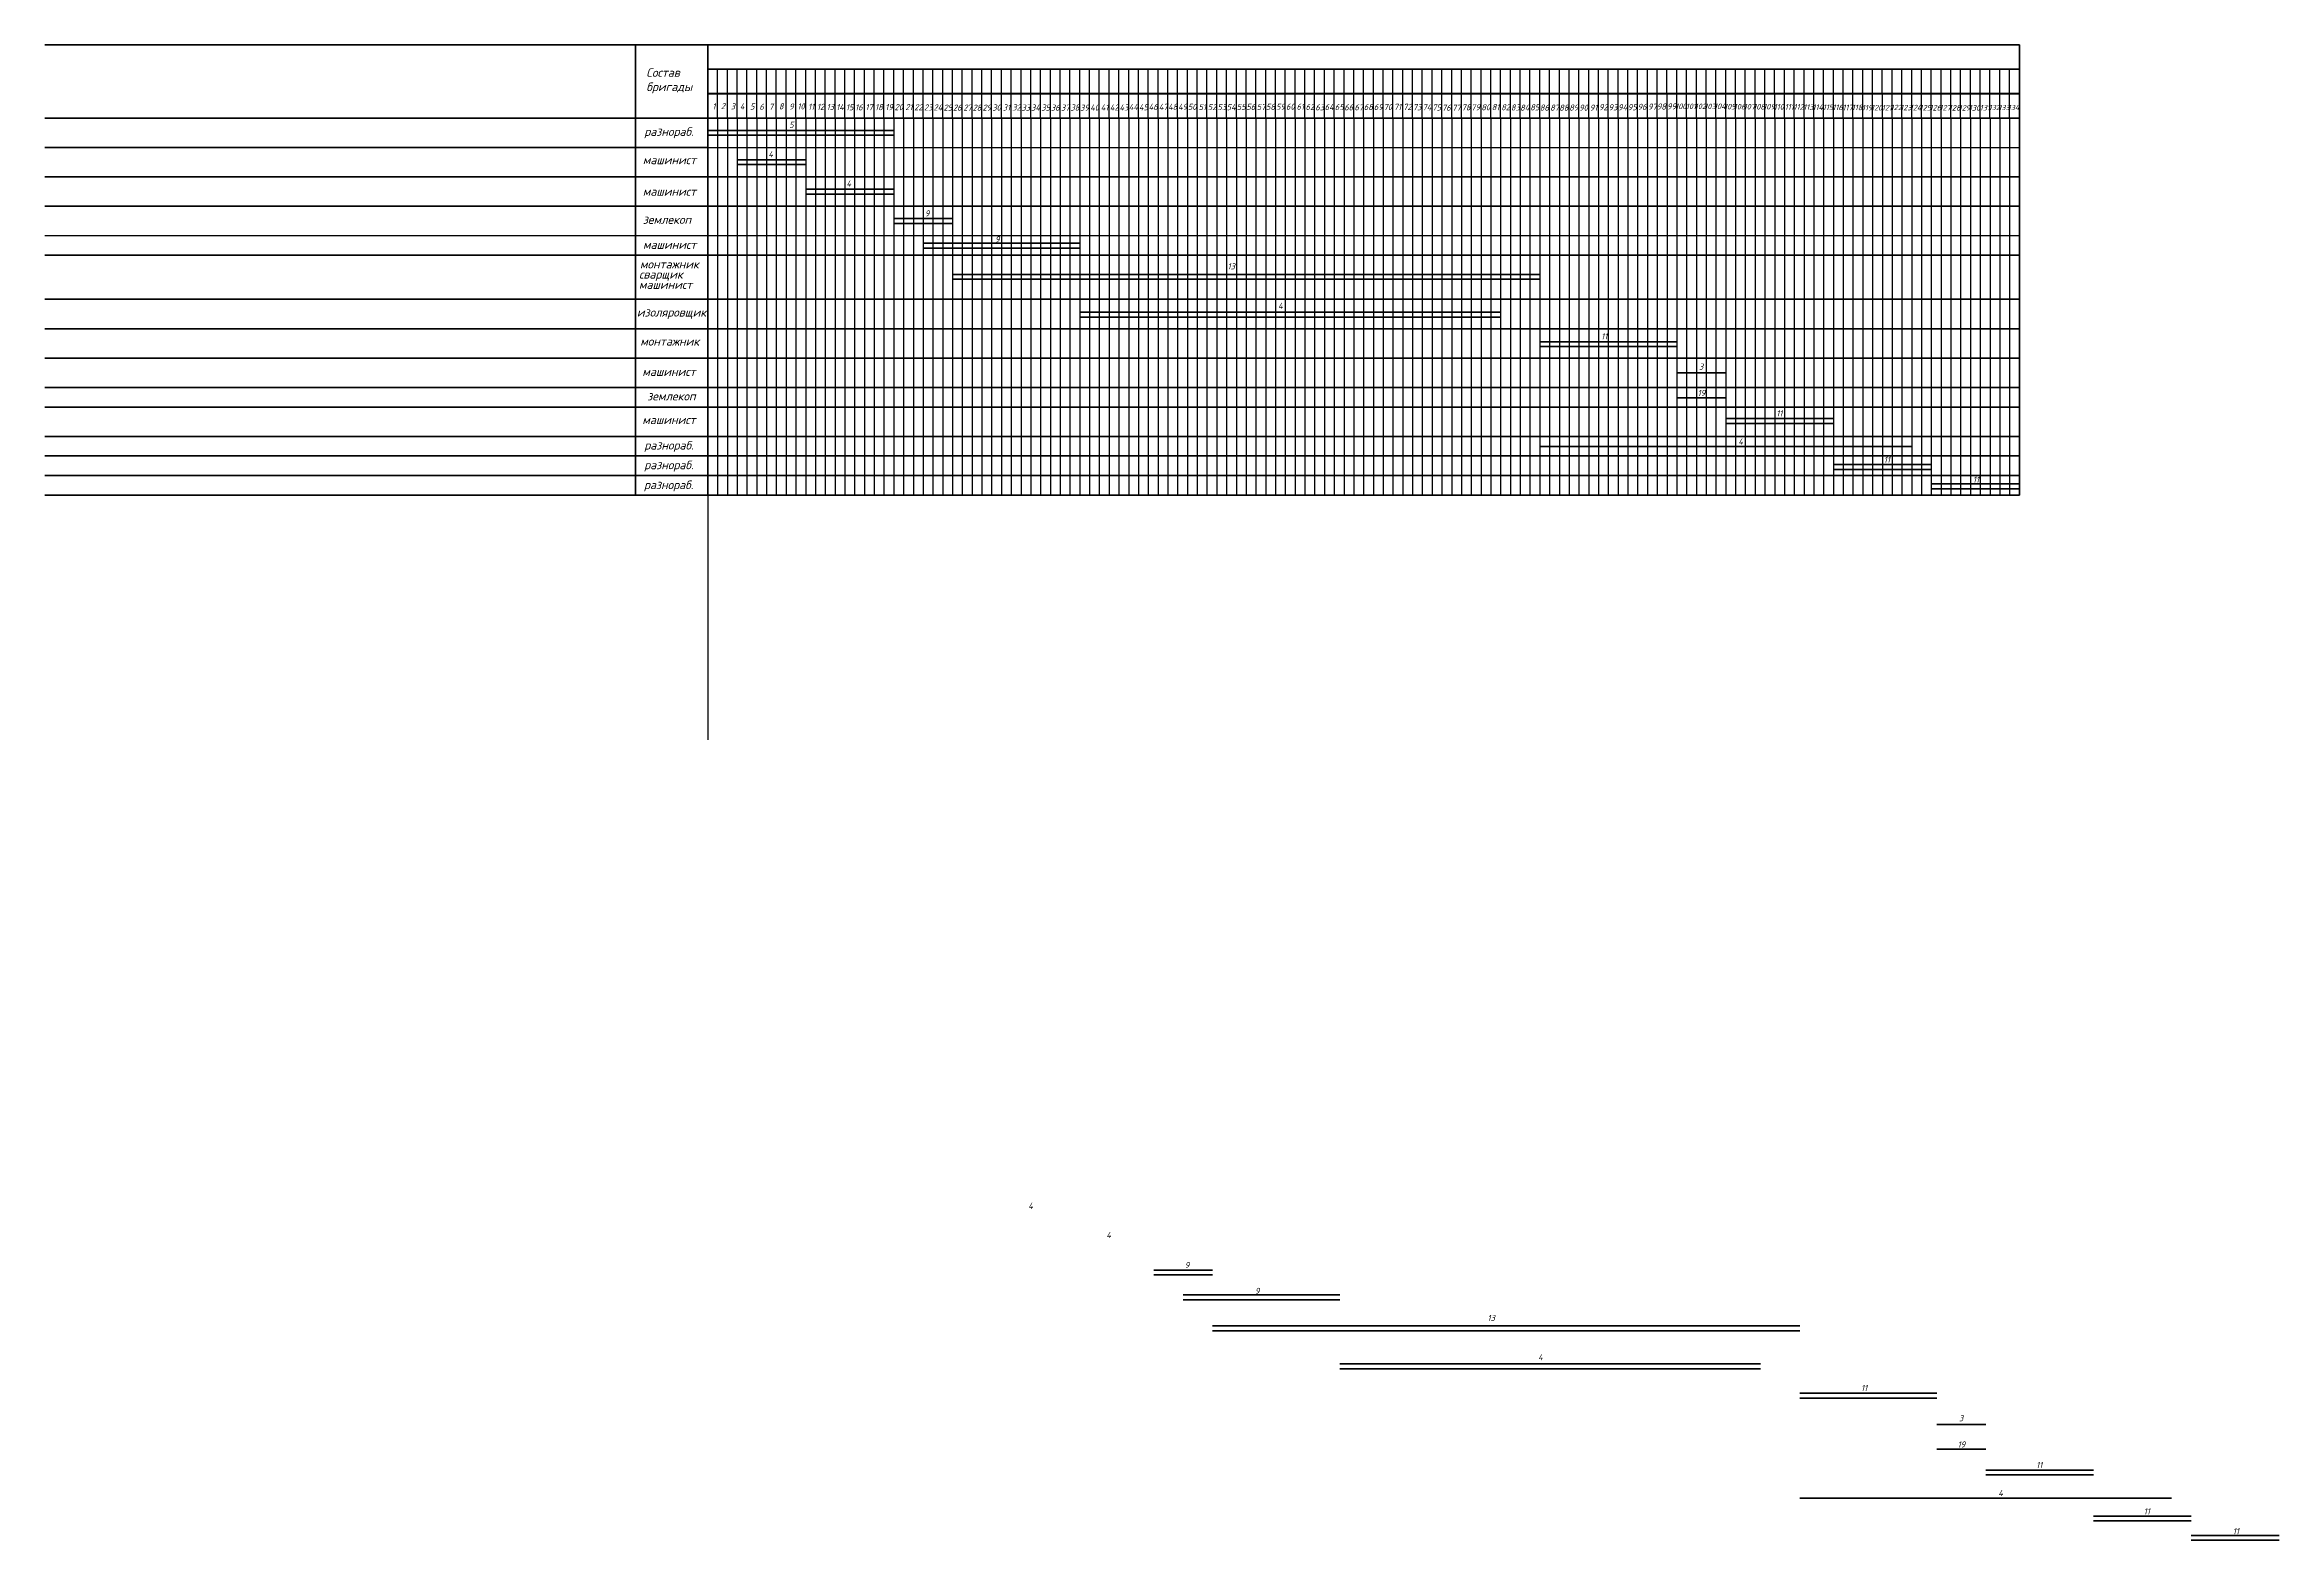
# Model space of a CAD drawing. Header units: millimetres. Extents: x 27137 to 30937, y -4667 to -569.
# Drawn here: x 27137 to 28050, y -3523 to -2912 of the extents above; entities that cross this region are included whole.
import ezdxf

# ---------------------------------------------------------------- set-up
doc = ezdxf.new("R2010")
doc.units = ezdxf.units.MM
doc.header["$LTSCALE"] = 0.4
doc.layers.add('кварталыИнфо', color=7, linetype='Continuous')
doc.styles.add('iso', font='isocpeui.ttf', dxfattribs={"height": 3.5})
doc.styles.get("Standard").update_dxf_attribs({"font": 'isocpeui.ttf', "height": 2.5})
doc.styles.add('текстовый', font='isocpeui.ttf', dxfattribs={"height": 5})

# ---------------------------------------------------------------- blocks, each defined once
blk = doc.blocks.new('*U587')
at = {"layer": 'кварталыИнфо', "ltscale": 0.12}
for p, q in [((4, 10), (0, 10)), ((4, 0), (4, 10))]:
    blk.add_line(p, q, dxfattribs=at)
blk = doc.blocks.new('*U588')
at = {"layer": 'кварталыИнфо', "color": 0, "linetype": 'ByBlock', "lineweight": -2, "transparency": 16777216}
for p in [(27407.66, -2942.03), (27411.66, -2942.03), (27415.66, -2942.03), (27419.66, -2942.03), (27423.66, -2942.03), (27427.66, -2942.03), (27431.66, -2942.03), (27435.66, -2942.03), (27439.66, -2942.03), (27443.66, -2942.03), (27447.66, -2942.03), (27451.66, -2942.03), (27455.66, -2942.03), (27459.66, -2942.03), (27463.66, -2942.03), (27467.66, -2942.03), (27471.66, -2942.03), (27475.66, -2942.03), (27479.66, -2942.03), (27483.66, -2942.03), (27487.66, -2942.03), (27491.66, -2942.03), (27495.66, -2942.03), (27499.66, -2942.03), (27503.66, -2942.03), (27507.66, -2942.03), (27511.66, -2942.03), (27515.66, -2942.03), (27519.66, -2942.03), (27523.66, -2942.03), (27527.66, -2942.03), (27531.66, -2942.03), (27535.66, -2942.03), (27539.66, -2942.03), (27543.66, -2942.03), (27547.66, -2942.03), (27551.66, -2942.03), (27555.66, -2942.03), (27559.66, -2942.03), (27563.66, -2942.03), (27567.66, -2942.03), (27571.66, -2942.03), (27575.66, -2942.03), (27579.66, -2942.03), (27583.66, -2942.03), (27587.66, -2942.03), (27591.66, -2942.03), (27595.66, -2942.03), (27599.66, -2942.03), (27603.66, -2942.03), (27607.66, -2942.03), (27611.66, -2942.03), (27615.66, -2942.03), (27619.66, -2942.03), (27623.66, -2942.03), (27627.66, -2942.03), (27631.66, -2942.03), (27635.66, -2942.03), (27639.66, -2942.03), (27643.66, -2942.03), (27647.66, -2942.03), (27651.66, -2942.03), (27655.66, -2942.03), (27659.66, -2942.03), (27663.66, -2942.03), (27667.66, -2942.03), (27671.66, -2942.03), (27675.66, -2942.03), (27679.66, -2942.03), (27683.66, -2942.03), (27687.66, -2942.03), (27691.66, -2942.03), (27695.66, -2942.03), (27699.66, -2942.03), (27703.66, -2942.03), (27707.66, -2942.03), (27711.66, -2942.03), (27715.66, -2942.03), (27719.66, -2942.03), (27723.66, -2942.03), (27727.66, -2942.03), (27731.66, -2942.03), (27735.66, -2942.03), (27739.66, -2942.03), (27743.66, -2942.03), (27747.66, -2942.03), (27751.66, -2942.03), (27755.66, -2942.03), (27759.66, -2942.03), (27763.66, -2942.03), (27767.66, -2942.03), (27771.66, -2942.03), (27775.66, -2942.03), (27779.66, -2942.03), (27783.66, -2942.03), (27787.66, -2942.03), (27791.66, -2942.03), (27795.66, -2942.03), (27799.66, -2942.03), (27803.66, -2942.03), (27807.66, -2942.03), (27811.66, -2942.03), (27815.66, -2942.03), (27819.66, -2942.03), (27823.66, -2942.03), (27827.66, -2942.03), (27831.66, -2942.03), (27835.66, -2942.03), (27839.66, -2942.03), (27843.66, -2942.03), (27847.66, -2942.03), (27851.66, -2942.03), (27855.66, -2942.03), (27859.66, -2942.03), (27863.66, -2942.03), (27867.66, -2942.03), (27871.66, -2942.03), (27875.66, -2942.03), (27879.66, -2942.03), (27883.66, -2942.03), (27887.66, -2942.03), (27891.66, -2942.03), (27895.66, -2942.03), (27899.66, -2942.03), (27903.66, -2942.03), (27907.66, -2942.03), (27911.66, -2942.03), (27915.66, -2942.03), (27919.66, -2942.03), (27923.66, -2942.03)]:
    blk.add_blockref('*U587', p, dxfattribs=at)
blk = doc.blocks.new('*U591')
at = {"layer": 'кварталыИнфо', "ltscale": 0.12}
for p, q in [((4, 10), (0, 10)), ((4, 0), (4, 10))]:
    blk.add_line(p, q, dxfattribs=at)
blk = doc.blocks.new('*U592')
at = {"layer": 'кварталыИнфо', "color": 0, "linetype": 'ByBlock', "lineweight": -2, "transparency": 16777216}
for p in [(1150.61, 5818.35), (1154.61, 5818.35), (1158.61, 5818.35), (1162.61, 5818.35), (1166.61, 5818.35), (1170.61, 5818.35), (1174.61, 5818.35), (1178.61, 5818.35), (1182.61, 5818.35), (1186.61, 5818.35), (1190.61, 5818.35), (1194.61, 5818.35), (1198.61, 5818.35), (1202.61, 5818.35), (1206.61, 5818.35), (1210.61, 5818.35), (1214.61, 5818.35), (1218.61, 5818.35), (1222.61, 5818.35), (1226.61, 5818.35), (1230.61, 5818.35), (1234.61, 5818.35), (1238.61, 5818.35), (1242.61, 5818.35), (1246.61, 5818.35), (1250.61, 5818.35), (1254.61, 5818.35), (1258.61, 5818.35), (1262.61, 5818.35), (1266.61, 5818.35), (1270.61, 5818.35), (1274.61, 5818.35), (1278.61, 5818.35), (1282.61, 5818.35), (1286.61, 5818.35), (1290.61, 5818.35), (1294.61, 5818.35), (1298.61, 5818.35), (1302.61, 5818.35), (1306.61, 5818.35), (1310.61, 5818.35), (1314.61, 5818.35), (1318.61, 5818.35), (1322.61, 5818.35), (1326.61, 5818.35), (1330.61, 5818.35), (1334.61, 5818.35), (1338.61, 5818.35), (1342.61, 5818.35), (1346.61, 5818.35), (1350.61, 5818.35), (1354.61, 5818.35), (1358.61, 5818.35), (1362.61, 5818.35), (1366.61, 5818.35), (1370.61, 5818.35), (1374.61, 5818.35), (1378.61, 5818.35), (1382.61, 5818.35), (1386.61, 5818.35), (1390.61, 5818.35), (1394.61, 5818.35), (1398.61, 5818.35), (1402.61, 5818.35), (1406.61, 5818.35), (1410.61, 5818.35), (1414.61, 5818.35), (1418.61, 5818.35), (1422.61, 5818.35), (1426.61, 5818.35), (1430.61, 5818.35), (1434.61, 5818.35), (1438.61, 5818.35), (1442.61, 5818.35), (1446.61, 5818.35), (1450.61, 5818.35), (1454.61, 5818.35), (1458.61, 5818.35), (1462.61, 5818.35), (1466.61, 5818.35), (1470.61, 5818.35), (1474.61, 5818.35), (1478.61, 5818.35), (1482.61, 5818.35), (1486.61, 5818.35), (1490.61, 5818.35), (1494.61, 5818.35), (1498.61, 5818.35), (1502.61, 5818.35), (1506.61, 5818.35), (1510.61, 5818.35), (1514.61, 5818.35), (1518.61, 5818.35), (1522.61, 5818.35), (1526.61, 5818.35), (1530.61, 5818.35), (1534.61, 5818.35), (1538.61, 5818.35), (1542.61, 5818.35), (1546.61, 5818.35), (1550.61, 5818.35), (1554.61, 5818.35), (1558.61, 5818.35), (1562.61, 5818.35), (1566.61, 5818.35), (1570.61, 5818.35), (1574.61, 5818.35), (1578.61, 5818.35), (1582.61, 5818.35), (1586.61, 5818.35), (1590.61, 5818.35), (1594.61, 5818.35), (1598.61, 5818.35), (1602.61, 5818.35), (1606.61, 5818.35), (1610.61, 5818.35), (1614.61, 5818.35), (1618.61, 5818.35), (1622.61, 5818.35), (1626.61, 5818.35), (1630.61, 5818.35), (1634.61, 5818.35), (1638.61, 5818.35), (1642.61, 5818.35), (1646.61, 5818.35), (1650.61, 5818.35), (1654.61, 5818.35), (1658.61, 5818.35), (1662.61, 5818.35), (1666.61, 5818.35)]:
    blk.add_blockref('*U591', p, dxfattribs=at)
blk = doc.blocks.new('*U589')
at = {"layer": 'кварталыИнфо', "ltscale": 0.12}
blk.add_line((4, 0), (4, -154), dxfattribs=at)
blk = doc.blocks.new('*U590')
at = {"layer": 'кварталыИнфо', "color": 0, "linetype": 'ByBlock', "lineweight": -2, "transparency": 16777216}
for p in [(27407.66, -2942.03), (27411.66, -2942.03), (27415.66, -2942.03), (27419.66, -2942.03), (27423.66, -2942.03), (27427.66, -2942.03), (27431.66, -2942.03), (27435.66, -2942.03), (27439.66, -2942.03), (27443.66, -2942.03), (27447.66, -2942.03), (27451.66, -2942.03), (27455.66, -2942.03), (27459.66, -2942.03), (27463.66, -2942.03), (27467.66, -2942.03), (27471.66, -2942.03), (27475.66, -2942.03), (27479.66, -2942.03), (27483.66, -2942.03), (27487.66, -2942.03), (27491.66, -2942.03), (27495.66, -2942.03), (27499.66, -2942.03), (27503.66, -2942.03), (27507.66, -2942.03), (27511.66, -2942.03), (27515.66, -2942.03), (27519.66, -2942.03), (27523.66, -2942.03), (27527.66, -2942.03), (27531.66, -2942.03), (27535.66, -2942.03), (27539.66, -2942.03), (27543.66, -2942.03), (27547.66, -2942.03), (27551.66, -2942.03), (27555.66, -2942.03), (27559.66, -2942.03), (27563.66, -2942.03), (27567.66, -2942.03), (27571.66, -2942.03), (27575.66, -2942.03), (27579.66, -2942.03), (27583.66, -2942.03), (27587.66, -2942.03), (27591.66, -2942.03), (27595.66, -2942.03), (27599.66, -2942.03), (27603.66, -2942.03), (27607.66, -2942.03), (27611.66, -2942.03), (27615.66, -2942.03), (27619.66, -2942.03), (27623.66, -2942.03), (27627.66, -2942.03), (27631.66, -2942.03), (27635.66, -2942.03), (27639.66, -2942.03), (27643.66, -2942.03), (27647.66, -2942.03), (27651.66, -2942.03), (27655.66, -2942.03), (27659.66, -2942.03), (27663.66, -2942.03), (27667.66, -2942.03), (27671.66, -2942.03), (27675.66, -2942.03), (27679.66, -2942.03), (27683.66, -2942.03), (27687.66, -2942.03), (27691.66, -2942.03), (27695.66, -2942.03), (27699.66, -2942.03), (27703.66, -2942.03), (27707.66, -2942.03), (27711.66, -2942.03), (27715.66, -2942.03), (27719.66, -2942.03), (27723.66, -2942.03), (27727.66, -2942.03), (27731.66, -2942.03), (27735.66, -2942.03), (27739.66, -2942.03), (27743.66, -2942.03), (27747.66, -2942.03), (27751.66, -2942.03), (27755.66, -2942.03), (27759.66, -2942.03), (27763.66, -2942.03), (27767.66, -2942.03), (27771.66, -2942.03), (27775.66, -2942.03), (27779.66, -2942.03), (27783.66, -2942.03), (27787.66, -2942.03), (27791.66, -2942.03), (27795.66, -2942.03), (27799.66, -2942.03), (27803.66, -2942.03), (27807.66, -2942.03), (27811.66, -2942.03), (27815.66, -2942.03), (27819.66, -2942.03), (27823.66, -2942.03), (27827.66, -2942.03), (27831.66, -2942.03), (27835.66, -2942.03), (27839.66, -2942.03), (27843.66, -2942.03), (27847.66, -2942.03), (27851.66, -2942.03), (27855.66, -2942.03), (27859.66, -2942.03), (27863.66, -2942.03), (27867.66, -2942.03), (27871.66, -2942.03), (27875.66, -2942.03), (27879.66, -2942.03), (27883.66, -2942.03), (27887.66, -2942.03), (27891.66, -2942.03), (27895.66, -2942.03), (27899.66, -2942.03), (27903.66, -2942.03), (27907.66, -2942.03), (27911.66, -2942.03), (27915.66, -2942.03), (27919.66, -2942.03)]:
    blk.add_blockref('*U589', p, dxfattribs=at)
blk = doc.blocks.new('*U583')
at = {"layer": 'кварталыИнфо', "ltscale": 0.12}
for p, q in [((0, 0), (-4, 0)), ((-4, 0), (-4, -10)), ((-4, -10), (0, -10))]:
    blk.add_line(p, q, dxfattribs=at)
blk = doc.blocks.new('*U584')
at = {"layer": 'кварталыИнфо', "color": 0, "linetype": 'ByBlock', "lineweight": -2, "transparency": 16777216, "rotation": 180}
for p in [(1658.61, 5808.35), (1662.61, 5808.35), (1666.61, 5808.35), (1670.61, 5808.35)]:
    blk.add_blockref('*U583', p, dxfattribs=at)
blk = doc.blocks.new('*U585')
at = {"layer": 'кварталыИнфо', "ltscale": 0.12}
for p, q in [((0, 0), (-4, 0)), ((-4, 0), (-4, -10)), ((-4, -10), (0, -10))]:
    blk.add_line(p, q, dxfattribs=at)
blk = doc.blocks.new('*U586')
at = {"layer": 'кварталыИнфо', "color": 0, "linetype": 'ByBlock', "lineweight": -2, "transparency": 16777216, "rotation": 180}
for p in [(1658.61, 5808.35), (1662.61, 5808.35), (1666.61, 5808.35), (1670.61, 5808.35)]:
    blk.add_blockref('*U585', p, dxfattribs=at)

msp = doc.modelspace()

# ---------------------------------------------------------------- linework, layer by layer
at = {"lineweight": 50}
for p, q in [((27136.6591, -2912.0322), (27943.6591, -2912.0322)), ((27943.6591, -3096.0322), (27943.6591, -2912.0322)), ((27407.6591, -2922.0322), (27943.6591, -2922.0322)), ((27407.6591, -2932.0322), (27943.6591, -2932.0322)), ((27407.6591, -2942.0322), (27136.6591, -2942.0322)), ((27136.6591, -2942.0322), (27943.6591, -2942.0322)), ((27943.6591, -3096.0322), (27136.6591, -3096.0322))]:
    msp.add_line(p, q, dxfattribs=at)
at = {"lineweight": 70}
for p, q in [((27407.6591, -2947.0322), (27483.6591, -2947.0322)), ((27407.6591, -2949.0322), (27483.6591, -2949.0322)), ((27419.6591, -2959.0322), (27447.6591, -2959.0322)), ((27419.6591, -2961.0322), (27447.6591, -2961.0322)), ((27447.6591, -2971.0322), (27483.6591, -2971.0322)), ((27447.6591, -2973.0322), (27483.6591, -2973.0322)), ((27483.6591, -2983.0322), (27507.6591, -2983.0322)), ((27483.6591, -2985.0322), (27507.6591, -2985.0322)), ((27495.6591, -2993.1529), (27559.6591, -2993.1529)), ((27495.6591, -2995.1529), (27559.6591, -2995.1529)), ((27507.6591, -3005.8439), (27747.6591, -3005.8439)), ((27507.6591, -3007.8439), (27747.6591, -3007.8439)), ((27559.6591, -3021.3402), (27731.6591, -3021.3402)), ((27559.6591, -3023.3402), (27731.6591, -3023.3402)), ((27747.6591, -3033.3507), (27803.6591, -3033.3507)), ((27747.6591, -3035.3507), (27803.6591, -3035.3507)), ((27803.6591, -3046.1101), (27823.6591, -3046.1101)), ((27803.6591, -3056.2443), (27823.6591, -3056.2443)), ((27823.6591, -3064.7119), (27867.6591, -3064.7119)), ((27823.6591, -3066.7119), (27867.6591, -3066.7119)), ((27747.6591, -3076.1408), (27899.6591, -3076.1408)), ((27867.6591, -3083.5123), (27907.6591, -3083.5123)), ((27867.6591, -3085.5123), (27907.6591, -3085.5123)), ((27907.6591, -3091.4096), (27943.6591, -3091.4096)), ((27907.6591, -3093.4096), (27943.6591, -3093.4096)), ((27589.8915, -3412.6144), (27613.8915, -3412.6144)), ((27589.8915, -3414.6144), (27613.8915, -3414.6144)), ((27601.8915, -3422.7352), (27665.8915, -3422.7352)), ((27601.8915, -3424.7352), (27665.8915, -3424.7352)), ((27613.8915, -3435.4261), (27853.8915, -3435.4261)), ((27613.8915, -3437.4261), (27853.8915, -3437.4261)), ((27665.8915, -3450.9224), (27837.8915, -3450.9224)), ((27665.8915, -3452.9224), (27837.8915, -3452.9224)), ((27853.8915, -3462.9329), (27909.8915, -3462.9329)), ((27853.8915, -3464.9329), (27909.8915, -3464.9329)), ((27909.8915, -3475.6924), (27929.8915, -3475.6924)), ((27909.8915, -3485.8265), (27929.8915, -3485.8265)), ((27929.8915, -3494.2941), (27973.8915, -3494.2941)), ((27929.8915, -3496.2941), (27973.8915, -3496.2941)), ((27853.8915, -3505.7231), (28005.8915, -3505.7231)), ((27973.8915, -3513.0946), (28013.8915, -3513.0946)), ((27973.8915, -3515.0946), (28013.8915, -3515.0946)), ((28013.8915, -3520.9918), (28049.8915, -3520.9918)), ((28013.8915, -3522.9918), (28049.8915, -3522.9918))]:
    msp.add_line(p, q, dxfattribs=at)
for p, q in [((27407.6591, -2954.0322), (27136.6591, -2954.0322)), ((27136.6591, -2954.0322), (27943.6591, -2954.0322)), ((27943.6591, -2966.0322), (27136.6591, -2966.0322)), ((27136.6591, -2966.0322), (27943.6591, -2966.0322)), ((27943.6591, -2978.0322), (27136.6591, -2978.0322)), ((27136.6591, -2978.0322), (27943.6591, -2978.0322)), ((27136.6591, -2990.0322), (27943.6591, -2990.0322)), ((27943.6591, -2998.0322), (27136.6591, -2998.0322)), ((27136.6591, -2998.0322), (27943.6591, -2998.0322)), ((27943.6591, -3016.0322), (27136.6591, -3016.0322)), ((27136.6591, -3016.0322), (27943.6591, -3016.0322)), ((27943.6591, -3028.0322), (27136.6591, -3028.0322)), ((27136.6591, -3028.0322), (27943.6591, -3028.0322)), ((27943.6591, -3040.0322), (27136.6591, -3040.0322)), ((27136.6591, -3040.0322), (27943.6591, -3040.0322)), ((27943.6591, -3052.0322), (27136.6591, -3052.0322)), ((27136.6591, -3052.0322), (27943.6591, -3052.0322)), ((27943.6591, -3060.0322), (27136.6591, -3060.0322)), ((27136.6591, -3060.0322), (27943.6591, -3060.0322)), ((27943.6591, -3072.0322), (27136.6591, -3072.0322)), ((27136.6591, -3072.0322), (27943.6591, -3072.0322)), ((27943.6591, -3080.0322), (27136.6591, -3080.0322)), ((27136.6591, -3080.0322), (27943.6591, -3080.0322)), ((27943.6591, -3088.0322), (27136.6591, -3088.0322)), ((27136.6591, -3088.0322), (27943.6591, -3088.0322))]:
    msp.add_line(p, q)
at = {"lineweight": 50}
msp.add_lwpolyline([(27407.6591, -3096.0322), (27407.6591, -2912.0322), (27378.1591, -2912.0322), (27378.1591, -3096.0322)], dxfattribs=at)
at = {"layer": 'кварталыИнфо', "ltscale": 0.12}
for p, q in [((27407.6591, -2932.0322), (27407.6591, -2922.0322)), ((27407.6591, -2942.0322), (27407.6591, -2932.0322)), ((27407.6591, -2942.0322), (27943.6591, -2942.0322)), ((27927.6591, -2942.0322), (27927.6591, -3096.0322)), ((27931.6591, -2942.0322), (27931.6591, -3096.0322)), ((27935.6591, -2942.0322), (27935.6591, -3096.0322)), ((27939.6591, -2942.0322), (27939.6591, -3096.0322)), ((27407.6591, -3096.0322), (27407.6591, -3196.0322))]:
    msp.add_line(p, q, dxfattribs=at)

# ---------------------------------------------------------------- block references
at = {"layer": 'кварталыИнфо'}
for name, p in [('*U592', (26257.0458, -8750.3812)), ('*U586', (26269.0458, -8740.3812)), ('*U588', (0, 0)), ('*U584', (26269.0458, -8750.3812)), ('*U590', (0, 0))]:
    msp.add_blockref(name, p, dxfattribs=at)

# ---------------------------------------------------------------- texts
at = {"insert": (27382.522, -2921.6414), "char_height": 3.5, "attachment_point": 1, "style": 'iso'}
msp.add_mtext_dynamic_manual_height_columns('Состав бригады', width=28.127507, gutter_width=17.5, heights=[0], dxfattribs=at)
at = {"char_height": 3.5, "attachment_point": 1}
for s, insert in [('{\\fISOCPEUR|b0|i1|c204|p34;разнораб.}', (27381.6842, -2945.7774)), ('{\\fISOCPEUR|b0|i1|c204|p34;машинист}', (27381.0824, -2957.3472)), ('{\\fISOCPEUR|b0|i1|c204|p34;машинист}', (27381.0824, -2970.2239)), ('{\\fISOCPEUR|b0|i1|c204|p34;землекоп}', (27381.0824, -2981.728)), ('{\\fISOCPEUR|b0|i1|c204|p34;машинист}', (27381.1636, -2991.9418)), ('{\\fISOCPEUR|b0|i1|c204|p34;монтажник}', (27379.9222, -2999.9374)), ('{\\fISOCPEUR|b0|i1|c204|p34;машинист}', (27379.495, -3008.2877)), ('{\\fISOCPEUR|b0|i1|c204|p34;сварщик}', (27379.5758, -3004.0932)), ('{\\fISOCPEUR|b0|i1|c204|p34;изоляровщик}', (27378.6614, -3019.6054)), ('{\\fISOCPEUR|b0|i1|c204|p34;монтажник}', (27380.0542, -3031.4724)), ('{\\fISOCPEUR|b0|i1|c204|p34;машинист}', (27380.8807, -3043.8635)), ('{\\fISOCPEUR|b0|i1|c204|p34;землекоп}', (27382.9036, -3053.8333)), ('{\\fISOCPEUR|b0|i1|c204|p34;машинист}', (27380.8807, -3063.5155)), ('{\\fISOCPEUR|b0|i1|c204|p34;разнораб.}', (27381.6874, -3073.9175)), ('{\\fISOCPEUR|b0|i1|c204|p34;разнораб.}', (27381.6467, -3081.9586)), ('{\\fISOCPEUR|b0|i1|c204|p34;разнораб.}', (27381.5648, -3090.069))]:
    msp.add_mtext_dynamic_manual_height_columns(s, width=80.986059, gutter_width=12.5, heights=[0], dxfattribs=dict(at, insert=insert))
at = {"layer": 'кварталыИнфо', "ltscale": 0.12, "attachment_point": 3, "style": 'текстовый'}
for s, insert, char_height, width in [('{\\fISOCPEUR|b0|i1|c204|p34;1', (27410.7974, -2935.9082), 2.5, 5), ('2', (27414.707, -2935.8478), 2.5, 5), ('{\\fISOCPEUR|b0|i1|c204|p34;3', (27418.799, -2935.9676), 2.5, 5), ('4', (27422.6495, -2935.9676), 2.5, 5), ('{\\fISOCPEUR|b0|i1|c204|p34;5', (27426.7415, -2936.0279), 2.5, 5), ('6', (27430.5312, -2936.1477), 2.5, 5), ('{\\fISOCPEUR|b0|i1|c204|p34;7', (27434.3818, -2936.0873), 2.5, 5), ('8', (27438.5918, -2935.9676), 2.5, 5), ('{\\fISOCPEUR|b0|i1|c204|p34;9', (27442.7264, -2936.0435), 2.5, 5), ('10', (27447.2238, -2935.9954), 2.5, 5), ('{\\fISOCPEUR|b0|i1|c204|p34;11', (27451.1183, -2936.1257), 2.5, 5), ('12', (27455.2195, -2936.1502), 2.5, 5), ('{\\fISOCPEUR|b0|i1|c204|p34;13', (27459.2026, -2936.221), 2.5, 5), ('14', (27463.243, -2936.2918), 2.5, 5), ('{\\fISOCPEUR|b0|i1|c204|p34;15', (27467.1546, -2936.3626), 2.5, 5), ('16', (27470.8998, -2936.3626), 2.5, 5), ('{\\fISOCPEUR|b0|i1|c204|p34;17', (27475.0797, -2936.2918), 2.5, 5), ('18', (27479.1343, -2936.2918), 2.5, 5), ('{\\fISOCPEUR|b0|i1|c204|p34;19', (27483.2541, -2936.2839), 2.5, 5), ('20', (27487.4154, -2936.2839), 2.5, 5), ('{\\fISOCPEUR|b0|i1|c204|p34;21', (27491.3269, -2936.2717), 2.5, 5), ('22', (27495.4514, -2936.3127), 2.5, 5), ('{\\fISOCPEUR|b0|i1|c204|p34;23', (27499.4738, -2936.3932), 2.5, 5), ('24', (27503.4641, -2936.4054), 2.5, 5), ('{\\fISOCPEUR|b0|i1|c204|p34;25', (27507.5152, -2936.4788), 2.5, 5), ('26', (27511.3588, -2936.4727), 2.5, 5), ('{\\fISOCPEUR|b0|i1|c204|p34;27', (27515.5405, -2936.4666), 2.5, 5), ('28', (27519.4574, -2936.5024), 2.5, 5), ('{\\fISOCPEUR|b0|i1|c204|p34;29', (27523.487, -2936.464), 2.5, 5), ('30', (27527.3986, -2936.464), 2.5, 5), ('{\\fISOCPEUR|b0|i1|c204|p34;31', (27531.2333, -2936.4255), 2.5, 5), ('32', (27535.5307, -2936.3905), 2.5, 5), ('{\\fISOCPEUR|b0|i1|c204|p34;33', (27539.3569, -2936.4841), 2.5, 5), ('34', (27543.4349, -2936.4587), 2.5, 5), ('{\\fISOCPEUR|b0|i1|c204|p34;35', (27547.5146, -2936.4587), 2.5, 5), ('36', (27551.4208, -2936.4841), 2.5, 5), ('{\\fISOCPEUR|b0|i1|c204|p34;37', (27555.5005, -2936.4841), 2.5, 5), ('38', (27559.5122, -2936.4351), 2.5, 5), ('{\\fISOCPEUR|b0|i1|c204|p34;39', (27563.4184, -2936.5085), 2.5, 5), ('40', (27567.5017, -2936.4351), 2.5, 5), ('{\\fISOCPEUR|b0|i1|c204|p34;41', (27571.3642, -2936.3966), 2.5, 5), ('42', (27575.5341, -2936.4019), 2.5, 5), ('{\\fISOCPEUR|b0|i1|c204|p34;43', (27579.5351, -2936.4019), 2.5, 5), ('44', (27583.461, -2936.2157), 2.5, 5), ('{\\fISOCPEUR|b0|i1|c204|p34;45', (27587.5443, -2936.3093), 2.5, 5), ('46', (27591.5024, -2936.1545), 2.5, 5), ('{\\fISOCPEUR|b0|i1|c204|p34;47', (27595.5946, -2936.1642), 2.5, 5), ('48', (27599.5205, -2936.1449), 2.5, 5), ('{\\fISOCPEUR|b0|i1|c204|p34;49', (27603.5726, -2936.137), 2.5, 5), ('50', (27607.3759, -2936.1825), 2.5, 5), ('{\\fISOCPEUR|b0|i1|c204|p34;51', (27611.2892, -2936.2149), 2.5, 5), ('52', (27615.4798, -2936.2463), 2.5, 5), ('{\\fISOCPEUR|b0|i1|c204|p34;53', (27619.4737, -2936.2463), 2.5, 5), ('54', (27623.3906, -2936.2787), 2.5, 5), ('{\\fISOCPEUR|b0|i1|c204|p34;55', (27627.4417, -2936.1982), 2.5, 5), ('56', (27631.3676, -2936.1703), 2.5, 5), ('{\\fISOCPEUR|b0|i1|c204|p34;57', (27635.5457, -2936.2114), 2.5, 5), ('58', (27639.4787, -2936.1703), 2.5, 5), ('{\\fISOCPEUR|b0|i1|c204|p34;59', (27643.5334, -2936.1292), 2.5, 5), ('60', (27647.4664, -2936.0881), 2.5, 5), ('{\\fISOCPEUR|b0|i1|c204|p34;61', (27651.328, -2936.0636), 2.5, 5), ('62', (27655.4631, -2936.1825), 2.5, 5), ('{\\fISOCPEUR|b0|i1|c204|p34;63', (27659.5052, -2936.3495), 2.5, 5), ('64', (27663.424, -2936.2655), 2.5, 5), ('{\\fISOCPEUR|b0|i1|c204|p34;65', (27667.5091, -2936.2655), 2.5, 5), ('66', (27671.3849, -2936.3495), 2.5, 5), ('{\\fISOCPEUR|b0|i1|c204|p34;67', (27675.4807, -2936.3495), 2.5, 5), ('68', (27679.4405, -2936.2245), 2.5, 5), ('{\\fISOCPEUR|b0|i1|c204|p34;69', (27683.488, -2936.2245), 2.5, 5), ('70', (27687.2834, -2936.2664), 2.5, 5), ('{\\fISOCPEUR|b0|i1|c204|p34;71', (27690.9928, -2936.1834), 2.5, 5), ('72', (27695.2854, -2936.1834), 2.5, 5), ('{\\fISOCPEUR|b0|i1|c204|p34;73', (27699.2882, -2936.3084), 2.5, 5), ('74', (27703.3041, -2936.3704), 2.5, 5), ('{\\fISOCPEUR|b0|i1|c204|p34;75', (27707.3063, -2936.408), 2.5, 5), ('76', (27711.2376, -2936.4919), 2.5, 5), ('{\\fISOCPEUR|b0|i1|c204|p34;77', (27715.3351, -2936.4919), 2.5, 5), ('78', (27719.3487, -2936.3661), 2.5, 5), ('{\\fISOCPEUR|b0|i1|c204|p34;79', (27723.237, -2936.3241), 2.5, 5), ('80', (27727.3883, -2936.325), 2.5, 5), ('{\\fISOCPEUR|b0|i1|c204|p34;81', (27731.1514, -2936.2839), 2.5, 5), ('82', (27735.466, -2936.3162), 2.5, 5), ('{\\fISOCPEUR|b0|i1|c204|p34;83', (27739.5004, -2936.4089), 2.5, 5), ('84', (27743.3637, -2936.4928), 2.5, 5), ('{\\fISOCPEUR|b0|i1|c204|p34;85', (27747.4344, -2936.3669), 2.5, 5), ('86', (27751.3818, -2936.4508), 2.5, 5), ('{\\fISOCPEUR|b0|i1|c204|p34;87', (27755.508, -2936.4937), 2.5, 5), ('88', (27759.3713, -2936.4937), 2.5, 5), ('{\\fISOCPEUR|b0|i1|c204|p34;89', (27763.4027, -2936.4517), 2.5, 5), ('90', (27767.3071, -2936.4937), 2.5, 5), ('{\\fISOCPEUR|b0|i1|c204|p34;91', (27771.1776, -2936.4937), 2.5, 5), ('92', (27775.3771, -2936.2839), 2.5, 5), ('{\\fISOCPEUR|b0|i1|c204|p34;93', (27779.3656, -2936.3678), 2.5, 5), ('94', (27783.3612, -2936.3678), 2.5, 5), ('{\\fISOCPEUR|b0|i1|c204|p34;95', (27787.2979, -2936.2909), 2.5, 5), ('96', (27791.272, -2936.1563), 2.5, 5), ('{\\fISOCPEUR|b0|i1|c204|p34;97', (27795.4483, -2936.089), 2.5, 5), ('98', (27799.2454, -2936.0409), 2.5, 5), ('{\\fISOCPEUR|b0|i1|c204|p34;99', (27803.3458, -2935.9963), 2.5, 5), ('100', (27807.6079, -2936.0573), 2.3, 4.6), ('{\\fISOCPEUR|b0|i1|c204|p34;101', (27811.506, -2936.0706), 2.3, 4.6), ('102', (27815.5696, -2936.0995), 2.185, 4.37), ('{\\fISOCPEUR|b0|i1|c204|p34;103', (27819.5438, -2936.1388), 2.185, 4.37), ('104', (27823.6494, -2936.0483), 2.3, 4.6), ('{\\fISOCPEUR|b0|i1|c204|p34;105', (27827.6295, -2936.1893), 2.254, 4.508), ('106', (27831.635, -2936.1816), 2.3, 4.6), ('{\\fISOCPEUR|b0|i1|c204|p34;107', (27835.671, -2936.2314), 2.231, 4.462), ('108', (27839.6841, -2936.219), 2.3, 4.6), ('{\\fISOCPEUR|b0|i1|c204|p34;109', (27843.7144, -2936.1921), 2.3, 4.6), ('110', (27847.4167, -2936.2382), 2.3, 4.6), ('{\\fISOCPEUR|b0|i1|c204|p34;111', (27851.4633, -2936.2499), 2.3, 4.6), ('112', (27855.5079, -2936.281), 2.3, 4.6), ('{\\fISOCPEUR|b0|i1|c204|p34;113', (27859.5162, -2936.3518), 2.3, 4.6), ('114', (27863.4201, -2936.4344), 2.3, 4.6), ('{\\fISOCPEUR|b0|i1|c204|p34;115', (27867.5588, -2936.4571), 2.3, 4.6), ('116', (27871.4704, -2936.4688), 2.3, 4.6), ('{\\fISOCPEUR|b0|i1|c204|p34;117', (27875.5518, -2936.5129), 2.3, 4.6), ('118', (27879.4761, -2936.4948), 2.3, 4.6), ('{\\fISOCPEUR|b0|i1|c204|p34;119', (27883.5676, -2936.6206), 2.3, 4.6), ('120', (27887.6279, -2936.607), 2.3, 4.6), ('{\\fISOCPEUR|b0|i1|c204|p34;121', (27891.548, -2936.6051), 2.3, 4.6), ('122', (27895.6362, -2936.5507), 2.208, 4.416), ('{\\fISOCPEUR|b0|i1|c204|p34;123', (27899.6077, -2936.6207), 2.208, 4.416), ('124', (27903.6387, -2936.5706), 2.3, 4.6), ('{\\fISOCPEUR|b0|i1|c204|p34;125', (27907.5971, -2936.6757), 2.231, 4.462), ('126', (27911.6337, -2936.6188), 2.3, 4.6), ('{\\fISOCPEUR|b0|i1|c204|p34;127', (27915.6433, -2936.675), 2.208, 4.416), ('128', (27919.6255, -2936.714), 2.231, 4.462), ('{\\fISOCPEUR|b0|i1|c204|p34;129', (27923.5896, -2936.7153), 2.208, 4.416), ('130', (27927.6395, -2936.6675), 2.3, 4.6), ('13{\\fISOCPEUR|b0|i1|c204|p34;1}', (27931.6383, -2936.6049), 2.3, 4.6), ('13{\\fISOCPEUR|b0|i1|c204|p34;2}', (27935.6163, -2936.6256), 2.111611, 4.223222), ('13{\\fISOCPEUR|b0|i1|c204|p34;3}', (27939.6298, -2936.6561), 2.10736, 4.214721), ('13{\\fISOCPEUR|b0|i1|c204|p34;4}', (27943.6163, -2936.6183), 2.143717, 4.287434), ('{\\fISOCPEUR|b0|i1|c204|p34;5', (27442.7089, -2943.5113), 2.5, 5), ('4', (27434.2653, -2955.5379), 2.5, 5), ('4', (27466.1788, -2967.4855), 2.5, 5), ('{\\fISOCPEUR|b0|i1|c204|p34;9', (27498.2218, -2979.6867), 2.5, 5), ('{\\fISOCPEUR|b0|i1|c204|p34;9', (27526.8882, -2990.2658), 2.5, 5), ('{\\fISOCPEUR|b0|i1|c204|p34;13', (27623.0765, -3001.3187), 2.5, 5), ('4', (27642.6154, -3017.4154), 2.5, 5), ('{\\fISOCPEUR|b0|i1|c204|p34;11', (27775.2385, -3029.9249), 2.5, 5), ('{\\fISOCPEUR|b0|i1|c204|p34;3', (27814.5038, -3042.2834), 2.5, 5), ('{\\fISOCPEUR|b0|i1|c204|p34;19}', (27815.2934, -3053.0243), 2.5, 5), ('{\\fISOCPEUR|b0|i1|c204|p34;11', (27846.7933, -3061.4167), 2.5, 5), ('{\\fISOCPEUR|b0|i1|c204|p34;4}', (27830.6914, -3072.8806), 2.5, 5), ('{\\fISOCPEUR|b0|i1|c204|p34;11', (27890.7627, -3080.3478), 2.5, 5), ('{\\fISOCPEUR|b0|i1|c204|p34;11', (27927.1727, -3088.4342), 2.5, 5), ('4', (27540.4977, -3385.1202), 2.5, 5), ('4', (27572.4112, -3397.0677), 2.5, 5), ('{\\fISOCPEUR|b0|i1|c204|p34;9', (27604.4542, -3409.2689), 2.5, 5), ('{\\fISOCPEUR|b0|i1|c204|p34;9', (27633.1206, -3419.848), 2.5, 5), ('{\\fISOCPEUR|b0|i1|c204|p34;13', (27729.3089, -3430.901), 2.5, 5), ('4', (27748.8478, -3446.9977), 2.5, 5), ('{\\fISOCPEUR|b0|i1|c204|p34;11', (27881.4709, -3459.5071), 2.5, 5), ('{\\fISOCPEUR|b0|i1|c204|p34;3', (27920.7362, -3471.8656), 2.5, 5), ('{\\fISOCPEUR|b0|i1|c204|p34;19}', (27921.5258, -3482.6066), 2.5, 5), ('{\\fISOCPEUR|b0|i1|c204|p34;11', (27953.0257, -3490.999), 2.5, 5), ('{\\fISOCPEUR|b0|i1|c204|p34;4}', (27936.9238, -3502.4629), 2.5, 5), ('{\\fISOCPEUR|b0|i1|c204|p34;11', (27996.9951, -3509.93), 2.5, 5), ('{\\fISOCPEUR|b0|i1|c204|p34;11', (28033.4051, -3518.0165), 2.5, 5)]:
    msp.add_mtext(s, dxfattribs=dict(at, insert=insert, char_height=char_height, width=width))

doc.saveas('drawing.dxf')
